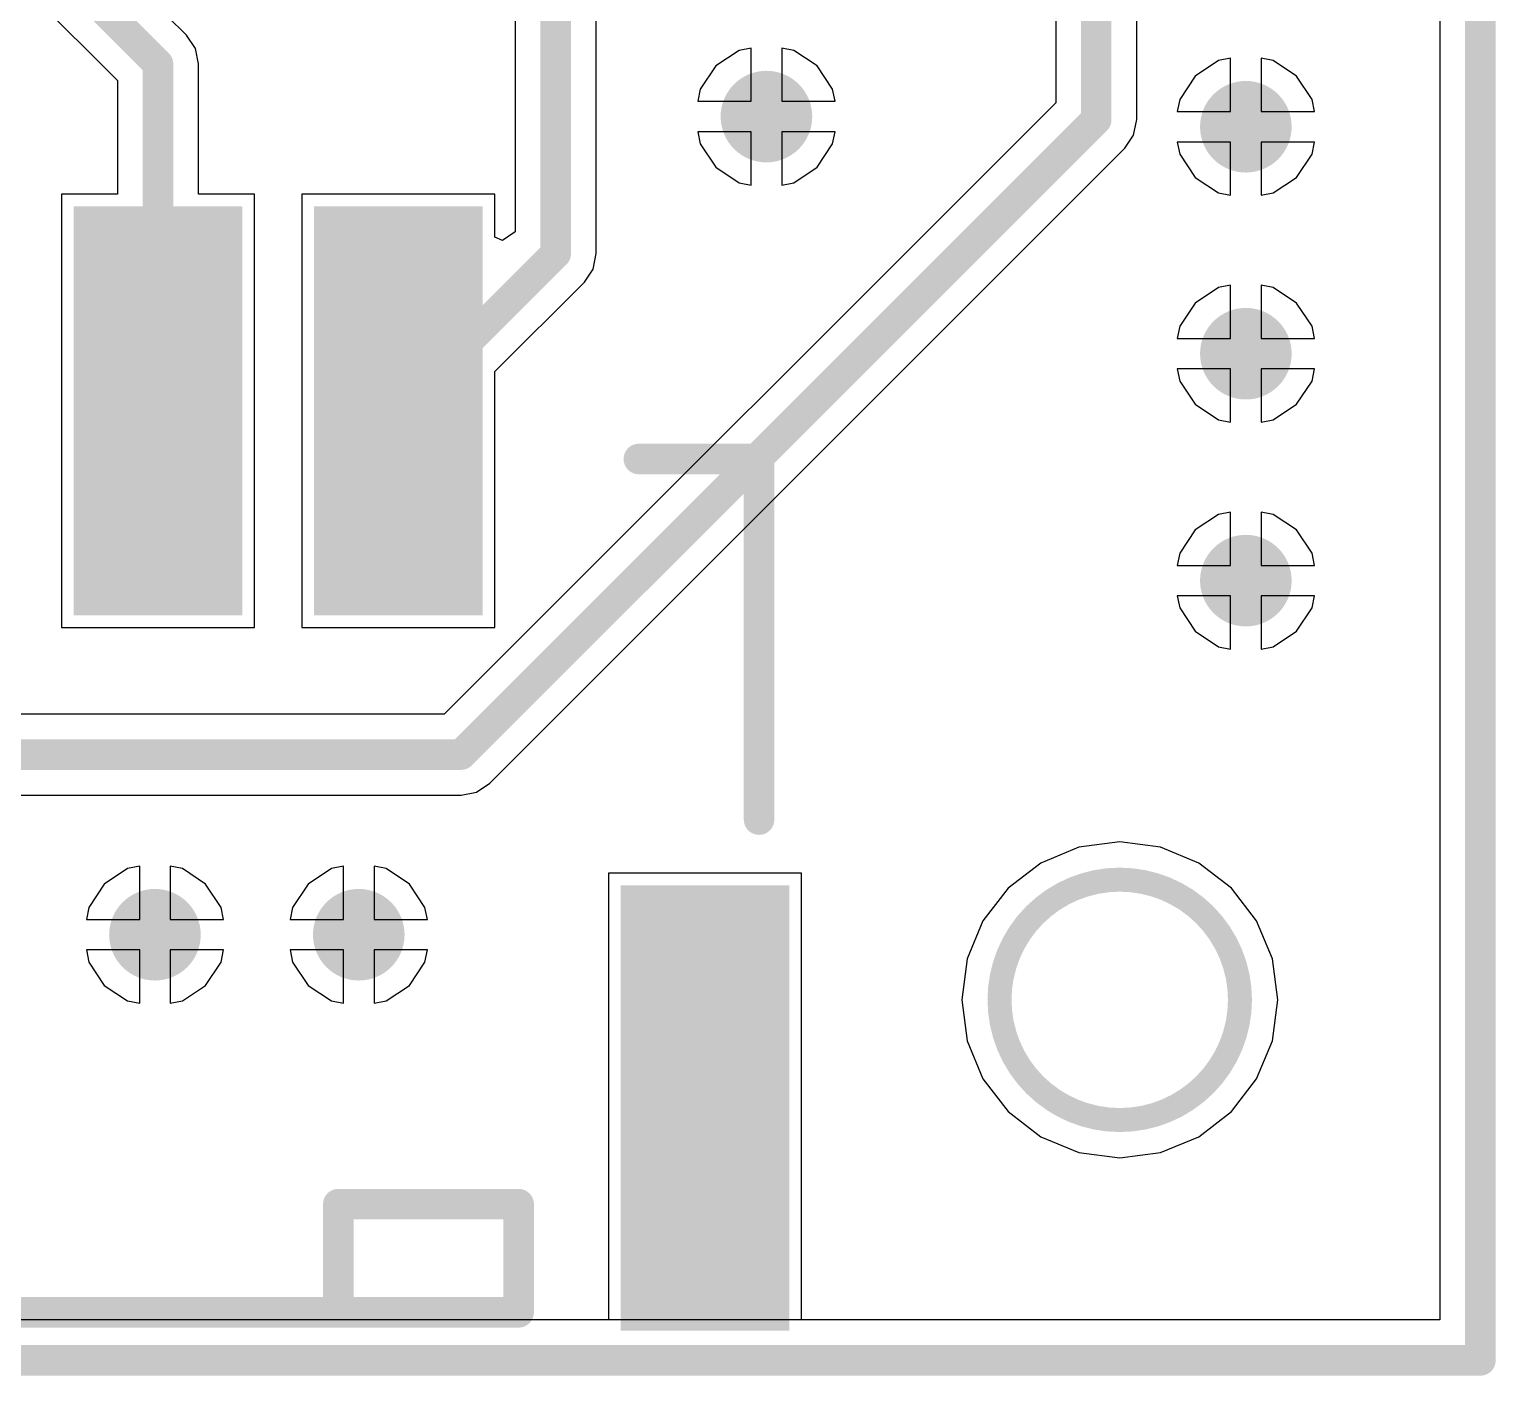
# Model space of a CAD drawing. Extents: x 3.41 to 4.44, y 2.42 to 3.38.
# Drawn here: x 3.9616 to 4.4418, y 2.4226 to 2.8636 of the extents above; entities that cross this region are included whole.
import ezdxf

# ---------------------------------------------------------------- set-up
doc = ezdxf.new("R2010")
doc.units = 0
doc.layers.get('0').update_dxf_attribs({"linetype": 'CONTINUOUS'})
for name, color, linetype in [('BOTTOMLAYER', 5, 'CONTINUOUS'), ('KEEPOUTLAYER', 6, 'CONTINUOUS'), ('MULTILAYER', 9, 'CONTINUOUS'), ('TOPLAYER', 1, 'CONTINUOUS'), ('TOPOVERLAY', 2, 'CONTINUOUS'), ('TOPPASTE', 8, 'CONTINUOUS'), ('TOPSOLDER', 216, 'CONTINUOUS')]:
    doc.layers.add(name, color=color, linetype=linetype)

# ---------------------------------------------------------------- blocks, each defined once
blk = doc.blocks.new('PH_AWB_5P_6')
at = {"layer": 'TOPLAYER'}
for points in [[(-0.2815, 0.04528), (-0.23425, 0.04528), (-0.2815, 0.18307), (-0.23425, 0.18307)], [(-0.1811, -0.17717), (-0.13386, -0.17717), (-0.1811, -0.05118), (-0.13386, -0.05118)], [(-0.10236, -0.17717), (-0.05512, -0.17717), (-0.10236, -0.05118), (-0.05512, -0.05118)]]:
    blk.add_solid(points, dxfattribs=at)
at = {"layer": 'TOPOVERLAY', "const_width": 0.01}
for points in [[(-0.19685, 0.1811), (-0.19685, 0.14567)], [(0.19685, 0.1811), (-0.19685, 0.1811)], [(-0.1378, 0.1811), (-0.1378, 0.14567)], [(-0.1378, 0.14567), (-0.19685, 0.14567)], [(-0.27559, 0.01969), (-0.27559, -0.09843)], [(-0.23622, -0.09843), (-0.27559, -0.09843)]]:
    blk.add_lwpolyline(points, dxfattribs=at)
at = {"layer": 'TOPOVERLAY', "const_width": 0.005}
for points in [[(-0.19935, 0.1811, 1), (-0.19435, 0.1811, 1)], [(-0.19935, 0.1811, 1), (-0.19435, 0.1811, 1)], [(-0.1403, 0.1811, 1), (-0.1353, 0.1811, 1)], [(-0.19935, 0.14567, 1), (-0.19435, 0.14567, 1)], [(-0.19935, 0.14567, 1), (-0.19435, 0.14567, 1)], [(-0.1403, 0.14567, 1), (-0.1353, 0.14567, 1)], [(-0.1403, 0.14567, 1), (-0.1353, 0.14567, 1)], [(-0.27809, 0.01969, 1), (-0.27309, 0.01969, 1)], [(-0.27809, -0.09843, 1), (-0.27309, -0.09843, 1)], [(-0.27809, -0.09843, 1), (-0.27309, -0.09843, 1)], [(-0.23872, -0.09843, 1), (-0.23372, -0.09843, 1)]]:
    blk.add_lwpolyline(points, format="xyb", close=True, dxfattribs=at)
at = {"layer": 'TOPPASTE'}
for points in [[(-0.2815, 0.04528), (-0.23425, 0.04528), (-0.2815, 0.18307), (-0.23425, 0.18307)], [(-0.1811, -0.17717), (-0.13386, -0.17717), (-0.1811, -0.05118), (-0.13386, -0.05118)], [(-0.10236, -0.17717), (-0.05512, -0.17717), (-0.10236, -0.05118), (-0.05512, -0.05118)]]:
    blk.add_solid(points, dxfattribs=at)
at = {"layer": 'TOPSOLDER'}
for points in [[(-0.2855, 0.04128), (-0.23025, 0.04128), (-0.2855, 0.18707), (-0.23025, 0.18707)], [(-0.1851, -0.18117), (-0.12986, -0.18117), (-0.1851, -0.04718), (-0.12986, -0.04718)], [(-0.10636, -0.18117), (-0.05112, -0.18117), (-0.10636, -0.04718), (-0.05112, -0.04718)]]:
    blk.add_solid(points, dxfattribs=at)

msp = doc.modelspace()

# ---------------------------------------------------------------- linework, layer by layer
at = {"layer": 'BOTTOMLAYER'}
for p, q in [((4.42356, 3.35919), (4.42356, 2.44081)), ((4.198, 2.85746), (4.19403, 2.85667)), ((4.198, 2.84), (4.198, 2.85746)), ((4.21197, 2.85667), (4.208, 2.85746)), ((4.208, 2.85746), (4.208, 2.84)), ((4.19403, 2.85667), (4.18642, 2.85158)), ((4.21958, 2.85158), (4.21197, 2.85667)), ((4.35103, 2.85333), (4.34342, 2.84825)), ((4.355, 2.85412), (4.35103, 2.85333)), ((4.355, 2.83667), (4.355, 2.85412)), ((4.36897, 2.85333), (4.365, 2.85412)), ((4.365, 2.85412), (4.365, 2.83667)), ((4.37658, 2.84825), (4.36897, 2.85333)), ((4.18642, 2.85158), (4.18133, 2.84397)), ((4.22467, 2.84397), (4.21958, 2.85158)), ((4.34342, 2.84825), (4.33833, 2.84064)), ((4.38167, 2.84064), (4.37658, 2.84825)), ((4.18133, 2.84397), (4.18054, 2.84)), ((4.22546, 2.84), (4.22467, 2.84397)), ((4.18054, 2.84), (4.198, 2.84)), ((4.208, 2.84), (4.22546, 2.84)), ((4.33833, 2.84064), (4.33754, 2.83667)), ((4.38246, 2.83667), (4.38167, 2.84064)), ((4.33754, 2.83667), (4.355, 2.83667)), ((4.365, 2.83667), (4.38246, 2.83667)), ((4.198, 2.83), (4.18054, 2.83)), ((4.18054, 2.83), (4.18133, 2.82603)), ((4.198, 2.81254), (4.198, 2.83)), ((4.22546, 2.83), (4.208, 2.83)), ((4.208, 2.83), (4.208, 2.81254)), ((4.22467, 2.82603), (4.22546, 2.83)), ((4.18133, 2.82603), (4.18642, 2.81842)), ((4.21958, 2.81842), (4.22467, 2.82603)), ((4.355, 2.82667), (4.33754, 2.82667)), ((4.33754, 2.82667), (4.33833, 2.82269)), ((4.355, 2.80921), (4.355, 2.82667)), ((4.38246, 2.82667), (4.365, 2.82667)), ((4.365, 2.82667), (4.365, 2.80921)), ((4.38167, 2.82269), (4.38246, 2.82667)), ((4.33833, 2.82269), (4.34342, 2.81508)), ((4.37658, 2.81508), (4.38167, 2.82269)), ((4.18642, 2.81842), (4.19403, 2.81333)), ((4.21197, 2.81333), (4.21958, 2.81842)), ((4.34342, 2.81508), (4.35103, 2.81)), ((4.36897, 2.81), (4.37658, 2.81508)), ((4.19403, 2.81333), (4.198, 2.81254)), ((4.208, 2.81254), (4.21197, 2.81333)), ((4.35103, 2.81), (4.355, 2.80921)), ((4.365, 2.80921), (4.36897, 2.81)), ((4.35103, 2.779), (4.34342, 2.77392)), ((4.355, 2.77979), (4.35103, 2.779)), ((4.355, 2.76233), (4.355, 2.77979)), ((4.36897, 2.779), (4.365, 2.77979)), ((4.365, 2.77979), (4.365, 2.76233)), ((4.37658, 2.77392), (4.36897, 2.779)), ((4.34342, 2.77392), (4.33833, 2.76631)), ((4.38167, 2.76631), (4.37658, 2.77392)), ((4.33833, 2.76631), (4.33754, 2.76233)), ((4.38246, 2.76233), (4.38167, 2.76631)), ((4.33754, 2.76233), (4.355, 2.76233)), ((4.365, 2.76233), (4.38246, 2.76233)), ((4.355, 2.75233), (4.33754, 2.75233)), ((4.33754, 2.75233), (4.33833, 2.74836)), ((4.355, 2.73488), (4.355, 2.75233)), ((4.38246, 2.75233), (4.365, 2.75233)), ((4.365, 2.75233), (4.365, 2.73488)), ((4.38167, 2.74836), (4.38246, 2.75233)), ((4.33833, 2.74836), (4.34342, 2.74075)), ((4.37658, 2.74075), (4.38167, 2.74836)), ((4.34342, 2.74075), (4.35103, 2.73567)), ((4.36897, 2.73567), (4.37658, 2.74075)), ((4.35103, 2.73567), (4.355, 2.73488)), ((4.365, 2.73488), (4.36897, 2.73567)), ((4.35103, 2.70467), (4.34342, 2.69958)), ((4.355, 2.70546), (4.35103, 2.70467)), ((4.355, 2.688), (4.355, 2.70546)), ((4.36897, 2.70467), (4.365, 2.70546)), ((4.365, 2.70546), (4.365, 2.688)), ((4.37658, 2.69958), (4.36897, 2.70467)), ((4.34342, 2.69958), (4.33833, 2.69197)), ((4.38167, 2.69197), (4.37658, 2.69958)), ((4.33833, 2.69197), (4.33754, 2.688)), ((4.38246, 2.688), (4.38167, 2.69197)), ((4.33754, 2.688), (4.355, 2.688)), ((4.365, 2.688), (4.38246, 2.688)), ((4.355, 2.678), (4.33754, 2.678)), ((4.33754, 2.678), (4.33833, 2.67403)), ((4.355, 2.66054), (4.355, 2.678)), ((4.38246, 2.678), (4.365, 2.678)), ((4.365, 2.678), (4.365, 2.66054)), ((4.38167, 2.67403), (4.38246, 2.678)), ((4.33833, 2.67403), (4.34342, 2.66642)), ((4.37658, 2.66642), (4.38167, 2.67403)), ((4.34342, 2.66642), (4.35103, 2.66133)), ((4.36897, 2.66133), (4.37658, 2.66642)), ((4.35103, 2.66133), (4.355, 2.66054)), ((4.365, 2.66054), (4.36897, 2.66133)), ((4.30531, 2.59566), (4.29283, 2.59049)), ((4.3187, 2.59742), (4.30531, 2.59566)), ((4.33209, 2.59566), (4.3187, 2.59742)), ((4.34458, 2.59049), (4.33209, 2.59566)), ((3.99378, 2.58867), (3.98617, 2.58358)), ((3.99775, 2.58946), (3.99378, 2.58867)), ((3.99775, 2.572), (3.99775, 2.58946)), ((4.01172, 2.58867), (4.00775, 2.58946)), ((4.00775, 2.58946), (4.00775, 2.572)), ((4.01933, 2.58358), (4.01172, 2.58867)), ((4.06053, 2.58867), (4.05292, 2.58358)), ((4.0645, 2.58946), (4.06053, 2.58867)), ((4.0645, 2.572), (4.0645, 2.58946)), ((4.07847, 2.58867), (4.0745, 2.58946)), ((4.0745, 2.58946), (4.0745, 2.572)), ((4.08608, 2.58358), (4.07847, 2.58867)), ((4.29283, 2.59049), (4.28211, 2.58226)), ((4.35529, 2.58226), (4.34458, 2.59049)), ((3.98617, 2.58358), (3.98108, 2.57597)), ((4.02442, 2.57597), (4.01933, 2.58358)), ((4.05292, 2.58358), (4.04783, 2.57597)), ((4.09117, 2.57597), (4.08608, 2.58358)), ((4.28211, 2.58226), (4.27388, 2.57154)), ((4.36352, 2.57154), (4.35529, 2.58226)), ((3.98108, 2.57597), (3.98029, 2.572)), ((4.02521, 2.572), (4.02442, 2.57597)), ((4.04783, 2.57597), (4.04704, 2.572)), ((4.09196, 2.572), (4.09117, 2.57597)), ((3.98029, 2.572), (3.99775, 2.572)), ((4.00775, 2.572), (4.02521, 2.572)), ((4.04704, 2.572), (4.0645, 2.572)), ((4.0745, 2.572), (4.09196, 2.572)), ((4.27388, 2.57154), (4.26871, 2.55906)), ((4.36869, 2.55906), (4.36352, 2.57154)), ((3.99775, 2.562), (3.98029, 2.562)), ((3.98029, 2.562), (3.98108, 2.55803)), ((3.99775, 2.54454), (3.99775, 2.562)), ((4.02521, 2.562), (4.00775, 2.562)), ((4.00775, 2.562), (4.00775, 2.54454)), ((4.02442, 2.55803), (4.02521, 2.562)), ((4.0645, 2.562), (4.04704, 2.562)), ((4.04704, 2.562), (4.04783, 2.55803)), ((4.0645, 2.54454), (4.0645, 2.562)), ((4.09196, 2.562), (4.0745, 2.562)), ((4.0745, 2.562), (4.0745, 2.54454)), ((4.09117, 2.55803), (4.09196, 2.562)), ((3.98108, 2.55803), (3.98617, 2.55042)), ((4.01933, 2.55042), (4.02442, 2.55803)), ((4.04783, 2.55803), (4.05292, 2.55042)), ((4.08608, 2.55042), (4.09117, 2.55803)), ((4.26871, 2.55906), (4.26695, 2.54567)), ((4.37045, 2.54567), (4.36869, 2.55906)), ((3.98617, 2.55042), (3.99378, 2.54533)), ((4.01172, 2.54533), (4.01933, 2.55042)), ((4.05292, 2.55042), (4.06053, 2.54533)), ((4.07847, 2.54533), (4.08608, 2.55042)), ((3.99378, 2.54533), (3.99775, 2.54454)), ((4.00775, 2.54454), (4.01172, 2.54533)), ((4.06053, 2.54533), (4.0645, 2.54454)), ((4.0745, 2.54454), (4.07847, 2.54533)), ((4.26695, 2.54567), (4.26871, 2.53228)), ((4.36869, 2.53228), (4.37045, 2.54567)), ((4.26871, 2.53228), (4.27388, 2.51979)), ((4.36352, 2.51979), (4.36869, 2.53228)), ((4.27388, 2.51979), (4.28211, 2.50908)), ((4.35529, 2.50908), (4.36352, 2.51979)), ((4.28211, 2.50908), (4.29283, 2.50085)), ((4.34458, 2.50085), (4.35529, 2.50908)), ((4.29283, 2.50085), (4.30531, 2.49568)), ((4.33209, 2.49568), (4.34458, 2.50085)), ((4.30531, 2.49568), (4.3187, 2.49392)), ((4.3187, 2.49392), (4.33209, 2.49568)), ((4.42356, 2.44081), (3.42644, 2.44081))]:
    msp.add_line(p, q, dxfattribs=at)
at = {"layer": 'BOTTOMLAYER', "const_width": 0.015}
for points in [[(4.1955, 2.835, 1), (4.2105, 2.835, 1)], [(4.3525, 2.83167, 1), (4.3675, 2.83167, 1)], [(4.3525, 2.75733, 1), (4.3675, 2.75733, 1)], [(4.3525, 2.683, 1), (4.3675, 2.683, 1)], [(3.99525, 2.567, 1), (4.01025, 2.567, 1)], [(4.062, 2.567, 1), (4.077, 2.567, 1)]]:
    msp.add_lwpolyline(points, format="xyb", close=True, dxfattribs=at)
at = {"layer": 'KEEPOUTLAYER', "const_width": 0.01}
for points in [[(4.43681, 2.42756), (4.43681, 3.37244)], [(3.41319, 2.42756), (4.43681, 2.42756)]]:
    msp.add_lwpolyline(points, dxfattribs=at)
at = {"layer": 'KEEPOUTLAYER'}
for points, const_width in [([(4.35807, 2.54567, 1), (4.27933, 2.54567, 1)], 0.00787), ([(4.27736, 2.54567, 1), (4.2813, 2.54567, 1)], 0.00394), ([(4.3561, 2.54567, 1), (4.36004, 2.54567, 1)], 0.00394), ([(4.43431, 2.42756, 1), (4.43931, 2.42756, 1)], 0.005), ([(4.43431, 2.42756, 1), (4.43931, 2.42756, 1)], 0.005)]:
    msp.add_lwpolyline(points, format="xyb", close=True, dxfattribs=dict(at, const_width=const_width))
at = {"layer": 'MULTILAYER', "const_width": 0.015}
for points in [[(4.1955, 2.835, 1), (4.2105, 2.835, 1)], [(4.3525, 2.83167, 1), (4.3675, 2.83167, 1)], [(4.3525, 2.75733, 1), (4.3675, 2.75733, 1)], [(4.3525, 2.683, 1), (4.3675, 2.683, 1)], [(3.99525, 2.567, 1), (4.01025, 2.567, 1)], [(4.062, 2.567, 1), (4.077, 2.567, 1)]]:
    msp.add_lwpolyline(points, format="xyb", close=True, dxfattribs=at)
at = {"layer": 'TOPLAYER'}
for p, q in [((4.42356, 3.35919), (4.42356, 2.44081)), ((4.12075, 3.05051), (4.12075, 2.79723)), ((4.01311, 2.86163), (3.84529, 3.02945)), ((3.83043, 3.00682), (3.99049, 2.84677)), ((4.14725, 2.7901), (4.14725, 2.96147)), ((4.29775, 2.89379), (4.29775, 2.83949)), ((4.32425, 2.834), (4.32425, 2.89379)), ((4.01599, 2.85733), (4.01311, 2.86163)), ((4.01699, 2.85226), (4.01599, 2.85733)), ((4.198, 2.85746), (4.19403, 2.85667)), ((4.198, 2.84), (4.198, 2.85746)), ((4.21197, 2.85667), (4.208, 2.85746)), ((4.208, 2.85746), (4.208, 2.84)), ((4.19403, 2.85667), (4.18642, 2.85158)), ((4.21958, 2.85158), (4.21197, 2.85667)), ((4.35103, 2.85333), (4.34342, 2.84825)), ((4.355, 2.85412), (4.35103, 2.85333)), ((4.355, 2.83667), (4.355, 2.85412)), ((4.36897, 2.85333), (4.365, 2.85412)), ((4.365, 2.85412), (4.365, 2.83667)), ((4.37658, 2.84825), (4.36897, 2.85333)), ((4.01699, 2.80957), (4.01699, 2.85226)), ((4.18642, 2.85158), (4.18133, 2.84397)), ((4.22467, 2.84397), (4.21958, 2.85158)), ((4.34342, 2.84825), (4.33833, 2.84064)), ((4.38167, 2.84064), (4.37658, 2.84825)), ((3.99049, 2.84677), (3.99049, 2.80957)), ((4.18133, 2.84397), (4.18054, 2.84)), ((4.22546, 2.84), (4.22467, 2.84397)), ((4.29775, 2.83949), (4.09751, 2.63925)), ((4.18054, 2.84), (4.198, 2.84)), ((4.208, 2.84), (4.22546, 2.84)), ((4.33833, 2.84064), (4.33754, 2.83667)), ((4.38246, 2.83667), (4.38167, 2.84064)), ((4.32325, 2.82893), (4.32425, 2.834)), ((4.33754, 2.83667), (4.355, 2.83667)), ((4.365, 2.83667), (4.38246, 2.83667)), ((4.198, 2.83), (4.18054, 2.83)), ((4.18054, 2.83), (4.18133, 2.82603)), ((4.198, 2.81254), (4.198, 2.83)), ((4.22546, 2.83), (4.208, 2.83)), ((4.208, 2.83), (4.208, 2.81254)), ((4.22467, 2.82603), (4.22546, 2.83)), ((4.32037, 2.82463), (4.32325, 2.82893)), ((4.11237, 2.61663), (4.32037, 2.82463)), ((4.18133, 2.82603), (4.18642, 2.81842)), ((4.21958, 2.81842), (4.22467, 2.82603)), ((4.32037, 2.82463), (4.32037, 2.82463)), ((4.32037, 2.82463), (4.32037, 2.82463)), ((4.355, 2.82667), (4.33754, 2.82667)), ((4.33754, 2.82667), (4.33833, 2.82269)), ((4.355, 2.80921), (4.355, 2.82667)), ((4.38246, 2.82667), (4.365, 2.82667)), ((4.365, 2.82667), (4.365, 2.80921)), ((4.38167, 2.82269), (4.38246, 2.82667)), ((4.33833, 2.82269), (4.34342, 2.81508)), ((4.37658, 2.81508), (4.38167, 2.82269)), ((4.18642, 2.81842), (4.19403, 2.81333)), ((4.21197, 2.81333), (4.21958, 2.81842)), ((4.34342, 2.81508), (4.35103, 2.81)), ((4.36897, 2.81), (4.37658, 2.81508)), ((3.99049, 2.80957), (3.97212, 2.80957)), ((3.97212, 2.80957), (3.97212, 2.66759)), ((4.03536, 2.80957), (4.01699, 2.80957)), ((4.03536, 2.66759), (4.03536, 2.80957)), ((4.1141, 2.80957), (4.05086, 2.80957)), ((4.05086, 2.80957), (4.05086, 2.66759)), ((4.1141, 2.79548), (4.1141, 2.80957)), ((4.19403, 2.81333), (4.198, 2.81254)), ((4.208, 2.81254), (4.21197, 2.81333)), ((4.35103, 2.81), (4.355, 2.80921)), ((4.365, 2.80921), (4.36897, 2.81)), ((4.11659, 2.79445), (4.1141, 2.79548)), ((4.12075, 2.79723), (4.11659, 2.79445)), ((4.14625, 2.78503), (4.14725, 2.7901)), ((4.1141, 2.75146), (4.14337, 2.78073)), ((4.14337, 2.78073), (4.14625, 2.78503)), ((4.35103, 2.779), (4.34342, 2.77392)), ((4.355, 2.77979), (4.35103, 2.779)), ((4.355, 2.76233), (4.355, 2.77979)), ((4.36897, 2.779), (4.365, 2.77979)), ((4.365, 2.77979), (4.365, 2.76233)), ((4.37658, 2.77392), (4.36897, 2.779)), ((4.34342, 2.77392), (4.33833, 2.76631)), ((4.38167, 2.76631), (4.37658, 2.77392)), ((4.33833, 2.76631), (4.33754, 2.76233)), ((4.38246, 2.76233), (4.38167, 2.76631)), ((4.33754, 2.76233), (4.355, 2.76233)), ((4.365, 2.76233), (4.38246, 2.76233)), ((4.355, 2.75233), (4.33754, 2.75233)), ((4.33754, 2.75233), (4.33833, 2.74836)), ((4.355, 2.73488), (4.355, 2.75233)), ((4.38246, 2.75233), (4.365, 2.75233)), ((4.365, 2.75233), (4.365, 2.73488)), ((4.38167, 2.74836), (4.38246, 2.75233)), ((4.1141, 2.66759), (4.1141, 2.75146)), ((4.33833, 2.74836), (4.34342, 2.74075)), ((4.37658, 2.74075), (4.38167, 2.74836)), ((4.34342, 2.74075), (4.35103, 2.73567)), ((4.36897, 2.73567), (4.37658, 2.74075)), ((4.35103, 2.73567), (4.355, 2.73488)), ((4.365, 2.73488), (4.36897, 2.73567)), ((4.35103, 2.70467), (4.34342, 2.69958)), ((4.355, 2.70546), (4.35103, 2.70467)), ((4.355, 2.688), (4.355, 2.70546)), ((4.36897, 2.70467), (4.365, 2.70546)), ((4.365, 2.70546), (4.365, 2.688)), ((4.37658, 2.69958), (4.36897, 2.70467)), ((4.34342, 2.69958), (4.33833, 2.69197)), ((4.38167, 2.69197), (4.37658, 2.69958)), ((4.33833, 2.69197), (4.33754, 2.688)), ((4.38246, 2.688), (4.38167, 2.69197)), ((4.33754, 2.688), (4.355, 2.688)), ((4.365, 2.688), (4.38246, 2.688)), ((4.355, 2.678), (4.33754, 2.678)), ((4.33754, 2.678), (4.33833, 2.67403)), ((4.355, 2.66054), (4.355, 2.678)), ((4.38246, 2.678), (4.365, 2.678)), ((4.365, 2.678), (4.365, 2.66054)), ((4.38167, 2.67403), (4.38246, 2.678)), ((4.33833, 2.67403), (4.34342, 2.66642)), ((4.37658, 2.66642), (4.38167, 2.67403)), ((3.97212, 2.66759), (4.03536, 2.66759)), ((4.05086, 2.66759), (4.1141, 2.66759)), ((4.34342, 2.66642), (4.35103, 2.66133)), ((4.36897, 2.66133), (4.37658, 2.66642)), ((4.35103, 2.66133), (4.355, 2.66054)), ((4.365, 2.66054), (4.36897, 2.66133)), ((4.09751, 2.63925), (3.89849, 2.63925)), ((3.893, 2.61275), (4.103, 2.61275)), ((4.103, 2.61275), (4.10807, 2.61375)), ((4.10807, 2.61375), (4.11237, 2.61663)), ((4.11237, 2.61663), (4.11237, 2.61663)), ((4.11237, 2.61663), (4.11237, 2.61663)), ((4.30531, 2.59566), (4.29283, 2.59049)), ((4.3187, 2.59742), (4.30531, 2.59566)), ((4.33209, 2.59566), (4.3187, 2.59742)), ((4.34458, 2.59049), (4.33209, 2.59566)), ((3.99378, 2.58867), (3.98617, 2.58358)), ((3.99775, 2.58946), (3.99378, 2.58867)), ((3.99775, 2.572), (3.99775, 2.58946)), ((4.01172, 2.58867), (4.00775, 2.58946)), ((4.00775, 2.58946), (4.00775, 2.572)), ((4.01933, 2.58358), (4.01172, 2.58867)), ((4.06053, 2.58867), (4.05292, 2.58358)), ((4.0645, 2.58946), (4.06053, 2.58867)), ((4.0645, 2.572), (4.0645, 2.58946)), ((4.07847, 2.58867), (4.0745, 2.58946)), ((4.0745, 2.58946), (4.0745, 2.572)), ((4.08608, 2.58358), (4.07847, 2.58867)), ((4.29283, 2.59049), (4.28211, 2.58226)), ((4.35529, 2.58226), (4.34458, 2.59049)), ((3.98617, 2.58358), (3.98108, 2.57597)), ((4.02442, 2.57597), (4.01933, 2.58358)), ((4.05292, 2.58358), (4.04783, 2.57597)), ((4.09117, 2.57597), (4.08608, 2.58358)), ((4.2145, 2.58713), (4.15125, 2.58713)), ((4.15125, 2.58713), (4.15125, 2.44081)), ((4.2145, 2.44081), (4.2145, 2.58713)), ((4.28211, 2.58226), (4.27388, 2.57154)), ((4.36352, 2.57154), (4.35529, 2.58226)), ((3.98108, 2.57597), (3.98029, 2.572)), ((4.02521, 2.572), (4.02442, 2.57597)), ((4.04783, 2.57597), (4.04704, 2.572)), ((4.09196, 2.572), (4.09117, 2.57597)), ((3.98029, 2.572), (3.99775, 2.572)), ((4.00775, 2.572), (4.02521, 2.572)), ((4.04704, 2.572), (4.0645, 2.572)), ((4.0745, 2.572), (4.09196, 2.572)), ((4.27388, 2.57154), (4.26871, 2.55906)), ((4.36869, 2.55906), (4.36352, 2.57154)), ((3.99775, 2.562), (3.98029, 2.562)), ((3.98029, 2.562), (3.98108, 2.55803)), ((3.99775, 2.54454), (3.99775, 2.562)), ((4.02521, 2.562), (4.00775, 2.562)), ((4.00775, 2.562), (4.00775, 2.54454)), ((4.02442, 2.55803), (4.02521, 2.562)), ((4.0645, 2.562), (4.04704, 2.562)), ((4.04704, 2.562), (4.04783, 2.55803)), ((4.0645, 2.54454), (4.0645, 2.562)), ((4.09196, 2.562), (4.0745, 2.562)), ((4.0745, 2.562), (4.0745, 2.54454)), ((4.09117, 2.55803), (4.09196, 2.562)), ((3.98108, 2.55803), (3.98617, 2.55042)), ((4.01933, 2.55042), (4.02442, 2.55803)), ((4.04783, 2.55803), (4.05292, 2.55042)), ((4.08608, 2.55042), (4.09117, 2.55803)), ((4.26871, 2.55906), (4.26695, 2.54567)), ((4.37045, 2.54567), (4.36869, 2.55906)), ((3.98617, 2.55042), (3.99378, 2.54533)), ((4.01172, 2.54533), (4.01933, 2.55042)), ((4.05292, 2.55042), (4.06053, 2.54533)), ((4.07847, 2.54533), (4.08608, 2.55042)), ((3.99378, 2.54533), (3.99775, 2.54454)), ((4.00775, 2.54454), (4.01172, 2.54533)), ((4.06053, 2.54533), (4.0645, 2.54454)), ((4.0745, 2.54454), (4.07847, 2.54533)), ((4.26695, 2.54567), (4.26871, 2.53228)), ((4.36869, 2.53228), (4.37045, 2.54567)), ((4.26871, 2.53228), (4.27388, 2.51979)), ((4.36352, 2.51979), (4.36869, 2.53228)), ((4.27388, 2.51979), (4.28211, 2.50908)), ((4.35529, 2.50908), (4.36352, 2.51979)), ((4.28211, 2.50908), (4.29283, 2.50085)), ((4.34458, 2.50085), (4.35529, 2.50908)), ((4.29283, 2.50085), (4.30531, 2.49568)), ((4.33209, 2.49568), (4.34458, 2.50085)), ((4.30531, 2.49568), (4.3187, 2.49392)), ((4.3187, 2.49392), (4.33209, 2.49568)), ((4.15125, 2.44081), (3.69875, 2.44081)), ((4.42356, 2.44081), (4.2145, 2.44081))]:
    msp.add_line(p, q, dxfattribs=at)
at = {"layer": 'TOPLAYER', "const_width": 0.01}
for points in [[(4.134, 2.7901), (4.134, 3.056)], [(3.83592, 3.02008), (4.00374, 2.85226)], [(4.311, 2.834), (4.311, 2.92049)], [(4.00374, 2.73858), (4.00374, 2.85226)], [(4.103, 2.626), (4.311, 2.834)], [(4.08248, 2.73858), (4.134, 2.7901)], [(3.893, 2.626), (4.103, 2.626)]]:
    msp.add_lwpolyline(points, dxfattribs=at)
at = {"layer": 'TOPLAYER'}
for points, const_width in [([(4.00124, 2.85226, 1), (4.00624, 2.85226, 1)], 0.005), ([(4.00124, 2.85226, 1), (4.00624, 2.85226, 1)], 0.005), ([(4.1955, 2.835, 1), (4.2105, 2.835, 1)], 0.015), ([(4.3525, 2.83167, 1), (4.3675, 2.83167, 1)], 0.015), ([(4.3085, 2.834, 1), (4.3135, 2.834, 1)], 0.005), ([(4.3085, 2.834, 1), (4.3135, 2.834, 1)], 0.005), ([(4.1315, 2.7901, 1), (4.1365, 2.7901, 1)], 0.005), ([(4.1315, 2.7901, 1), (4.1365, 2.7901, 1)], 0.005), ([(4.3525, 2.75733, 1), (4.3675, 2.75733, 1)], 0.015), ([(4.00124, 2.73858, 1), (4.00624, 2.73858, 1)], 0.005), ([(4.07998, 2.73858, 1), (4.08498, 2.73858, 1)], 0.005), ([(4.3525, 2.683, 1), (4.3675, 2.683, 1)], 0.015), ([(4.1005, 2.626, 1), (4.1055, 2.626, 1)], 0.005), ([(4.1005, 2.626, 1), (4.1055, 2.626, 1)], 0.005), ([(3.99525, 2.567, 1), (4.01025, 2.567, 1)], 0.015), ([(4.062, 2.567, 1), (4.077, 2.567, 1)], 0.015)]:
    msp.add_lwpolyline(points, format="xyb", close=True, dxfattribs=dict(at, const_width=const_width))

# ---------------------------------------------------------------- block references
at = {"rotation": 180}
msp.add_blockref('PH_AWB_5P_6', (3.925, 2.62441), dxfattribs=at)

doc.saveas('drawing.dxf')
